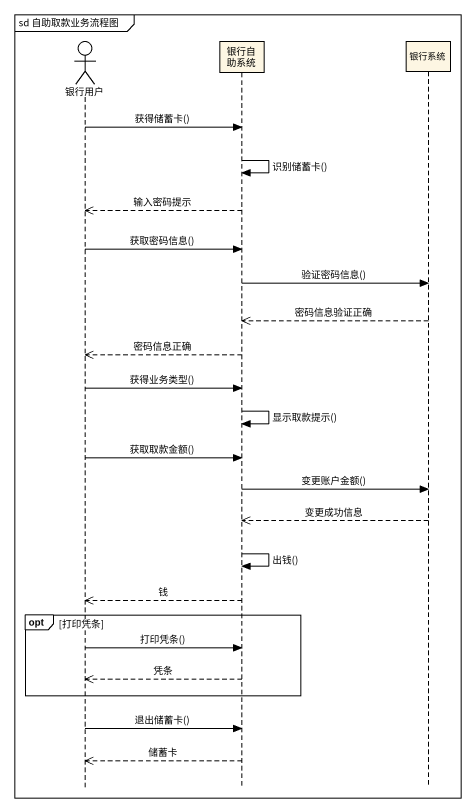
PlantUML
@startuml
mainframe sd 自助取款业务流程图
hide footbox
actor 银行用户
participant 银行自助系统
participant 银行系统

银行用户 -> 银行自助系统 : 获得储蓄卡()
银行自助系统 -> 银行自助系统 : 识别储蓄卡()
银行自助系统 -->> 银行用户 : 输入密码提示
银行用户 -> 银行自助系统 : 获取密码信息()
银行自助系统 -> 银行系统 : 验证密码信息()
银行系统 -->> 银行自助系统 : 密码信息验证正确
银行自助系统 -->> 银行用户 : 密码信息正确
银行用户 -> 银行自助系统 : 获得业务类型()
银行自助系统 -> 银行自助系统 : 显示取款提示()
银行用户 -> 银行自助系统 : 获取取款金额()
银行自助系统 -> 银行系统 : 变更账户金额()
银行系统 -->> 银行自助系统 : 变更成功信息
银行自助系统 -> 银行自助系统 : 出钱()
银行自助系统 -->> 银行用户 : 钱
opt 打印凭条
  银行用户 -> 银行自助系统 : 打印凭条()
  银行自助系统 -->> 银行用户 : 凭条
end
银行用户 -> 银行自助系统 : 退出储蓄卡()
银行自助系统 -->> 银行用户 : 储蓄卡
@enduml
